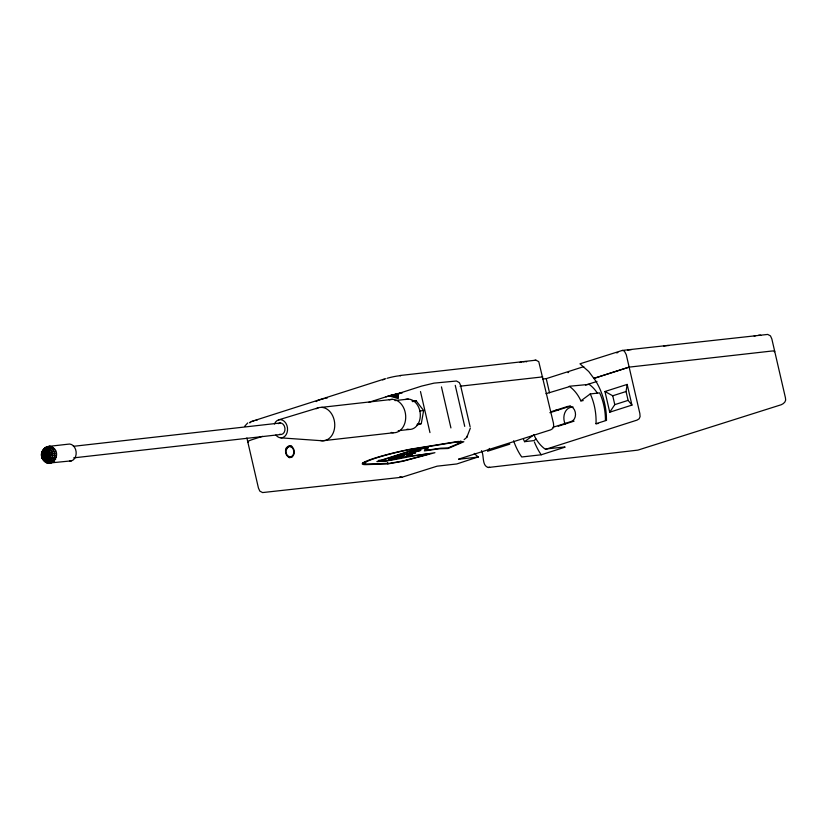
<?xml version="1.0" encoding="UTF-8"?>
<svg xmlns="http://www.w3.org/2000/svg" width="827" height="827" viewBox="0 0 827 827"><rect width="100%" height="100%" fill="white"/><g stroke="black" fill="none" stroke-linecap="round" stroke-linejoin="round"><path stroke-width="1.24" d="M470.346 428.148L466.81 437.328L464.123 439.613M598.314 423.476L595.978 423.734L596.081 421.429A51.274 38.921 83.6 0 0 591.284 396.226L590.24 393.941L580.854 400.878L580.13 399.265A36.192 27.477 83.6 0 0 569.679 386.56L545.954 393.714M44.069 456.111C44.12 452.224 45.63 447.221 49.909 446.26C65.323 450.715 50.406 473.83 41.97 457.869C46.178 450.146 42.177 459.171 44.513 455.108M44.586 455.46L41.35 454.922L41.629 452.845L45.258 447.624L48.224 446.435L67.938 444.213A8.528 6.471 83.6 0 1 76.125 451.852A8.528 6.471 83.6 0 1 69.757 461.032M44.193 454.767L44.689 460.753L45.64 462.004L48.514 463.11L71.432 460.856M631.942 405.096L628.106 400.382L626.06 391.522L627.176 384.41L604.961 391.512L609.737 412.197L631.942 405.096L627.176 384.41M416.849 425.068L421.294 423.651L423.631 410.533L415.981 400.619L412.032 401.064M368.832 402.325L389.103 395.854L398.273 398.635L398.242 394.541L399.544 393.187L421.656 386.085L434.02 383.128L456.473 381.009L459.367 382.643L460.639 385.454M44.575 455.636L41.96 454.126L41.629 452.845M466.81 437.328L467.131 436.118M44.524 455.791L41.919 452.059C42.818 448.544 46.519 446.539 49.909 446.26M43.934 456.07L46.901 449.692L51.594 446.663M41.484 453.434L42.983 450.467M44.317 454.84L43.386 458.613L44.286 461.187L46.891 462.717L50.044 463.254M244.782 426.153L247.738 422.938M41.35 454.922L41.66 456.607L44.565 455.274M427.538 446.828L426.567 448.741L426.908 450.219L440.843 448.182L448.038 447.955L461.146 442.352L460.804 440.874M426.908 450.219L428.365 447.345L412.539 450.177L376.905 461.569C394.541 461.063 411.836 454.953 429.637 453.837L402.945 460.97L389.703 463.306L368.408 463.999A35.406 3.453 -13 0 1 373.184 458.995A35.406 3.453 -13 0 1 410.161 449.506L456.111 442.083L461.146 442.352M43.81 455.997L47.976 450.343L53.166 447.614M41.919 452.059L43.965 448.844M489.491 448.42L487.589 451.242L509.804 444.151M609.737 412.197L614.781 404.641L628.106 400.382M44.431 454.964L42.766 457.951L43.128 459.957M403.752 455.77L404.279 454.778L420.891 450.26L412.146 451.439L409.499 453.165L401.353 455.832L388.432 459.026C391.957 459.295 403.524 458.003 403.411 454.292M43.697 455.884L48.907 451.335L54.53 449.061M523.522 439.385L524.556 441.68L533.901 434.754L534.635 436.377A36.192 27.477 83.6 0 0 545.076 449.071L564.758 446.973M535.999 439.085L533.922 440.615L524.556 441.68M43.614 455.729L49.62 452.586L55.574 450.891M251.243 421.563L384.214 379.045M262.479 436.336L252.7 439.457A15.237 1.489 -13 0 0 248.524 442.052M412.652 401.684L415.981 400.619M542.584 379.045L546.244 378.632L583.759 366.64M629.14 367.116L593.982 378.352L629.14 367.126L771.002 351.124A15.237 1.489 -13 0 1 774.258 351.775M585.557 385.082L596.991 381.433M550.751 411.846L567.849 406.377A7.774 5.892 83.6 0 1 575.261 412.104A7.774 5.892 83.6 0 1 571.333 421.45L553.015 427.301M549.852 412.704L570.609 406.067M604.961 391.512L612.745 395.782L626.06 391.522M558.215 426.215L574.093 421.129M458.561 459.14L550.689 429.854L552.777 428.551L553.697 426.35L553.459 423.259L538.759 361.647L535.917 360.179L400.196 375.489M474.253 453.403A36.564 27.746 83.6 0 0 478.275 456.917L456.793 463.957L437.08 466.18L401.974 477.241L262.583 492.572L259.823 491.114L258.438 488.033L246.87 437.928M595.978 423.734L606.511 420.364L606.325 414.937A60.929 46.25 83.6 0 0 595.512 380.606L588.741 371.54L579.975 363.808L622.307 350.431L767.714 334.428L770.464 335.886L771.849 338.967L785.423 397.746C786.911 402.015 782.59 404.672 779.055 405.426L637.886 450.115L488.364 467.482C481.603 465.911 484.333 455.253 481.5 450.663M545.531 449.361L637.079 420.095L639.168 418.793L640.088 416.591L639.85 413.5L626.277 354.721L624.354 351.051L622.307 350.431M513.588 440.791A60.929 46.25 83.6 0 0 520.193 454.726L521.723 456.98L541.24 454.778L565.048 447.159M410.264 451.893L418.679 449.619L419.02 451.087M397.115 458.034L396.774 456.556L398.831 455.966L399.172 457.445M278.544 419.878L318.23 407.825M43.562 455.563L56.246 452.979M399.544 393.187L400.599 392.908L389.103 395.854L398.004 396.991M397.994 395.626L389.103 395.854L398.769 393.724M410.916 454.033L415.443 452.979L405.995 454.664L408.352 454.995L412.27 454.013L410.916 454.033L410.574 452.565M534.656 360.427L535.917 360.179M488.364 467.482L489.615 467.245M387.884 463.916L402.801 461.28L434.94 452.689L418.617 455.274L408.827 455.884L384.441 461.311L379.769 460.99L412.942 450.384L425.812 448.079L424.365 450.922L438.91 448.782L448.048 448.503L463.833 441.763L458.137 441.453L410.936 449.092A37.928 3.701 -13 0 0 371.323 459.254A37.928 3.701 -13 0 0 366.206 464.619L387.884 463.916L387.543 462.438M521.661 362.081L521.589 362.092A9.138 0.889 -13 0 0 519.956 362.402M627.693 350.121L629.182 349.883A9.138 0.889 -13 0 1 631.487 349.614M425.233 449.257L427.662 448.906M389.103 395.854L398.242 394.541M460.07 386.199L542.75 376.874M321.527 407.36L392.484 399.358M394.944 400.599L408.29 399.1M569.224 386.271L589.196 384.369A36.192 27.477 83.6 0 1 597.332 393.063M73.365 446.322L280.436 422.969M419.692 410.978L423.631 410.533M590.24 393.941L599.606 392.887L600.64 395.172A51.274 38.921 83.6 0 1 605.436 420.374M73.686 457.869L280.756 434.506M580.854 400.878L583.2 400.609M417.356 424.096L421.294 423.651M555.641 410.285L558.401 409.975M398.211 430.702L409.138 429.471M393.404 432.769L322.447 440.781L280.849 437.855M458.737 459.254L478.44 457.031M56.484 455.191L43.542 455.388M573.07 406.977L570.01 407.556A11.423 8.673 83.6 0 0 565.182 424.075M389.631 457.786L390.354 457.734L390.695 459.212M56.277 457.372L50.106 457.021L43.552 455.212M55.647 459.378L49.672 458.385L43.604 455.046M54.623 461.073L48.969 459.543L43.686 454.912M53.29 462.334L48.059 460.401L43.8 454.809M378.859 460.246L381.154 460.412M401.974 477.241L399.927 476.631M668.723 345.624L668.309 345.541A9.138 0.889 -13 0 0 663.781 346.058M541.24 454.778L539.711 452.524A60.929 46.25 83.6 0 1 534.387 441.98M44.441 455.935L42.622 450.911C53.951 443.251 50.861 470.315 41.97 457.869M44.327 456.028L43.531 450.043L44.193 448.606L46.767 446.911C55.223 445.608 57.787 460.225 50.127 462.944L45.661 459.161L43.924 454.747M41.515 456.442L42.229 458.396M612.745 395.782L614.781 404.641M546.244 378.632L549.521 392.804M460.629 385.702L470.108 426.742M455.253 385.341L464.722 426.37M441.453 386.891L450.922 427.931M420.488 391.553L429.968 432.593M419.889 449.216L420.23 450.694M415.681 450.457L416.022 451.935M413.831 451.046L414.172 452.524M412.962 451.284L413.304 452.762M412.301 451.439L412.642 452.917M410.864 452.503L411.205 453.982M409.241 453.31L409.582 454.788M408.011 453.516L408.352 454.995M407.184 453.578L407.525 455.046M406.874 453.558L407.215 455.036M403.442 455.935L403.1 454.457L402.356 454.716L402.697 456.194M401.033 455.139L401.374 456.618M399.792 455.625L400.134 457.104M397.777 456.287L398.118 457.765M396.174 456.7L396.515 458.179M394.779 458.551L394.438 457.073L393.838 457.197L394.179 458.675M392.153 457.496L392.494 458.975M391.13 457.651L391.471 459.119M44.203 456.09L44.048 451.511L45.526 447.976C53.693 446.611 55.378 461.973 47.077 462.355L44.885 459.233L44.058 454.736M289.119 457.548A1.52 1.158 83.6 0 1 290.763 457.61M289.047 457.331A1.52 1.158 83.6 0 1 289.584 457.745M290.949 446.787A5.179 3.928 83.6 0 1 291.89 446.301M385.951 396.857A15.237 1.489 -13 0 1 399.555 393.414M400.485 393.228A15.237 1.489 -13 0 1 402.284 392.887M291.879 457.269A5.789 4.393 83.6 0 1 288.788 456.421M286.845 449.061A5.789 4.393 83.6 0 1 291.042 445.815M364.552 463.141A37.928 3.701 -13 0 1 362.712 462.924M365.648 462.427A35.406 3.453 -13 0 1 364.511 462.004M382.818 379.996A9.138 0.889 -13 0 1 383.697 379.448M384.607 379.086A9.138 0.889 -13 0 1 385.795 378.683M387.212 378.259A9.138 0.889 -13 0 1 400.537 375.882M316.669 401.54A9.138 0.889 -13 0 1 323.874 398.697M325.611 398.283A9.138 0.889 -13 0 1 327.337 397.921M250.043 422.845A9.138 0.889 -13 0 1 253.961 420.86M255.543 420.426A9.138 0.889 -13 0 1 257.249 419.992M523.077 361.844A9.138 0.889 -13 0 1 526.592 361.833M616.704 352.912A9.138 0.889 -13 0 1 617.883 352.509M754.121 335.989A9.138 0.889 -13 0 1 755.754 335.679M758.524 335.266A9.138 0.889 -13 0 1 760.757 335.411M568.046 372.667A9.138 0.889 -13 0 1 568.656 372.357M405.302 399.513A15.237 11.568 83.6 0 1 420.292 414.017A15.237 11.568 83.6 0 1 407.111 429.172M389.197 399.813A16.757 12.715 83.6 0 1 405.685 415.774A16.757 12.715 83.6 0 1 391.181 432.438M316.162 408.745A16.757 12.715 83.6 0 1 334.584 422.318A16.757 12.715 83.6 0 1 320.225 440.45M274.43 423.982A9.138 6.936 83.6 0 1 284.385 421.408A9.138 6.936 83.6 0 1 286.09 434.775A9.138 6.936 83.6 0 1 275.846 435.012M278.244 423.662A5.789 4.393 83.6 0 1 284.943 428.138A5.789 4.393 83.6 0 1 279.609 434.278M41.96 454.126C46.188 471.059 52.039 442.972 41.96 454.126M43.014 454.871C44.451 461.28 46.984 450.798 43.014 454.871M286.411 448.978A5.179 3.928 83.6 0 0 290.039 456.845A5.179 3.928 83.6 0 0 293.244 449.216A5.179 3.928 83.6 0 0 286.411 448.978M286.256 448.131A5.789 4.393 83.6 0 0 289.564 457.393A5.789 4.393 83.6 0 0 293.874 449.506A5.789 4.393 83.6 0 0 286.256 448.131"/></g></svg>
